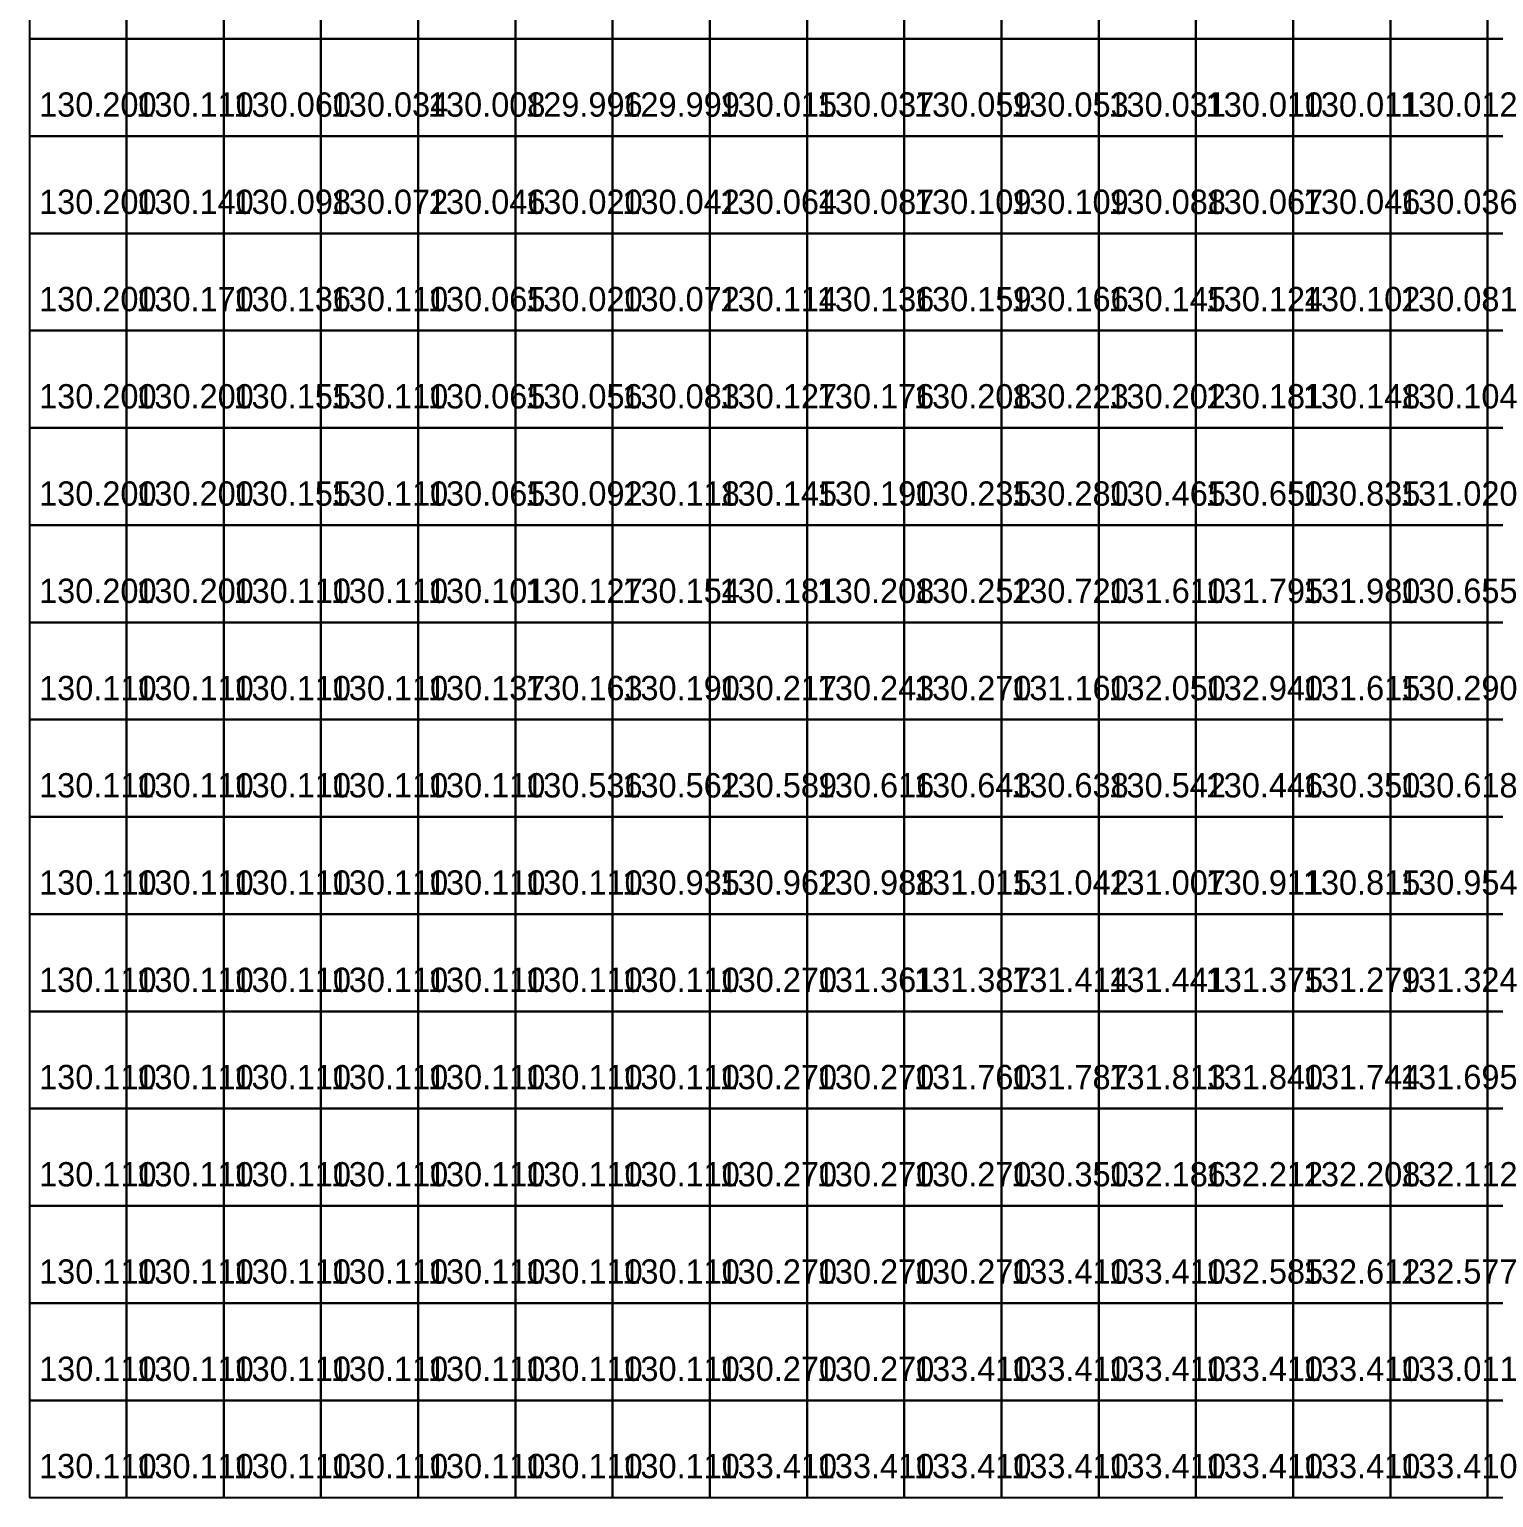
# Model space of a CAD drawing. Header units: metres. Extents: x 287857 to 287978, y 62957 to 63018.
# Drawn here: x 287856.92 to 287871.99, y 62956.83 to 62971.93 of the extents above; entities that cross this region are included whole.
import ezdxf

# ---------------------------------------------------------------- set-up
doc = ezdxf.new("R2010")
doc.units = ezdxf.units.M
for name, color, linetype, true_color in [('SURVEY-INTERP', 7, 'Continuous', 0x94a3b8), ('SURVEY-LEVEL-TXT', 7, 'Continuous', 0x4ade80), ('SURVEY-REAL', 7, 'Continuous', 0x4ade80)]:
    doc.layers.add(name, color=color, linetype=linetype, true_color=true_color)

msp = doc.modelspace()

# ---------------------------------------------------------------- linework, layer by layer
at = {"layer": 'SURVEY-INTERP'}
for points in [[(287856.925, 62971.831, 129.92), (287857.925, 62971.831, 129.92), (287857.925, 62972.831, 129.92), (287856.925, 62972.831, 129.92), (287856.925, 62971.831, 129.92)], [(287857.925, 62971.831, 130.08), (287858.925, 62971.831, 130.08), (287858.925, 62972.831, 130.08), (287857.925, 62972.831, 130.08), (287857.925, 62971.831, 130.08)], [(287858.925, 62971.831, 130.03), (287859.925, 62971.831, 130.03), (287859.925, 62972.831, 130.03), (287858.925, 62972.831, 130.03), (287858.925, 62971.831, 130.03)], [(287859.925, 62971.831, 129.996), (287860.925, 62971.831, 129.996), (287860.925, 62972.831, 129.996), (287859.925, 62972.831, 129.996), (287859.925, 62971.831, 129.996)], [(287860.925, 62971.831, 129.97), (287861.925, 62971.831, 129.97), (287861.925, 62972.831, 129.97), (287860.925, 62972.831, 129.97), (287860.925, 62971.831, 129.97)], [(287861.925, 62971.831, 129.973), (287862.925, 62971.831, 129.973), (287862.925, 62972.831, 129.973), (287861.925, 62972.831, 129.973), (287861.925, 62971.831, 129.973)], [(287862.925, 62971.831, 129.975), (287863.925, 62971.831, 129.975), (287863.925, 62972.831, 129.975), (287862.925, 62972.831, 129.975), (287862.925, 62971.831, 129.975)], [(287863.925, 62971.831, 129.978), (287864.925, 62971.831, 129.978), (287864.925, 62972.831, 129.978), (287863.925, 62972.831, 129.978), (287863.925, 62971.831, 129.978)], [(287864.925, 62971.831, 129.987), (287865.925, 62971.831, 129.987), (287865.925, 62972.831, 129.987), (287864.925, 62972.831, 129.987), (287864.925, 62971.831, 129.987)], [(287865.925, 62971.831, 130.01), (287866.925, 62971.831, 130.01), (287866.925, 62972.831, 130.01), (287865.925, 62972.831, 130.01), (287865.925, 62971.831, 130.01)], [(287866.925, 62971.831, 129.996), (287867.925, 62971.831, 129.996), (287867.925, 62972.831, 129.996), (287866.925, 62972.831, 129.996), (287866.925, 62971.831, 129.996)], [(287867.925, 62971.831, 129.986), (287868.925, 62971.831, 129.986), (287868.925, 62972.831, 129.986), (287867.925, 62972.831, 129.986), (287867.925, 62971.831, 129.986)], [(287868.925, 62971.831, 129.987), (287869.925, 62971.831, 129.987), (287869.925, 62972.831, 129.987), (287868.925, 62972.831, 129.987), (287868.925, 62971.831, 129.987)], [(287869.925, 62971.831, 129.988), (287870.925, 62971.831, 129.988), (287870.925, 62972.831, 129.988), (287869.925, 62972.831, 129.988), (287869.925, 62971.831, 129.988)], [(287870.925, 62971.831, 129.989), (287871.925, 62971.831, 129.989), (287871.925, 62972.831, 129.989), (287870.925, 62972.831, 129.989), (287870.925, 62971.831, 129.989)], [(287856.925, 62970.831, 130.2), (287857.925, 62970.831, 130.2), (287857.925, 62971.831, 130.2), (287856.925, 62971.831, 130.2), (287856.925, 62970.831, 130.2)], [(287857.925, 62970.831, 130.11), (287858.925, 62970.831, 130.11), (287858.925, 62971.831, 130.11), (287857.925, 62971.831, 130.11), (287857.925, 62970.831, 130.11)], [(287858.925, 62970.831, 130.06), (287859.925, 62970.831, 130.06), (287859.925, 62971.831, 130.06), (287858.925, 62971.831, 130.06), (287858.925, 62970.831, 130.06)], [(287859.925, 62970.831, 130.034), (287860.925, 62970.831, 130.034), (287860.925, 62971.831, 130.034), (287859.925, 62971.831, 130.034), (287859.925, 62970.831, 130.034)], [(287860.925, 62970.831, 130.008), (287861.925, 62970.831, 130.008), (287861.925, 62971.831, 130.008), (287860.925, 62971.831, 130.008), (287860.925, 62970.831, 130.008)], [(287861.925, 62970.831, 129.996), (287862.925, 62970.831, 129.996), (287862.925, 62971.831, 129.996), (287861.925, 62971.831, 129.996), (287861.925, 62970.831, 129.996)], [(287862.925, 62970.831, 129.999), (287863.925, 62970.831, 129.999), (287863.925, 62971.831, 129.999), (287862.925, 62971.831, 129.999), (287862.925, 62970.831, 129.999)], [(287863.925, 62970.831, 130.015), (287864.925, 62970.831, 130.015), (287864.925, 62971.831, 130.015), (287863.925, 62971.831, 130.015), (287863.925, 62970.831, 130.015)], [(287864.925, 62970.831, 130.037), (287865.925, 62970.831, 130.037), (287865.925, 62971.831, 130.037), (287864.925, 62971.831, 130.037), (287864.925, 62970.831, 130.037)], [(287865.925, 62970.831, 130.059), (287866.925, 62970.831, 130.059), (287866.925, 62971.831, 130.059), (287865.925, 62971.831, 130.059), (287865.925, 62970.831, 130.059)], [(287866.925, 62970.831, 130.053), (287867.925, 62970.831, 130.053), (287867.925, 62971.831, 130.053), (287866.925, 62971.831, 130.053), (287866.925, 62970.831, 130.053)], [(287867.925, 62970.831, 130.031), (287868.925, 62970.831, 130.031), (287868.925, 62971.831, 130.031), (287867.925, 62971.831, 130.031), (287867.925, 62970.831, 130.031)], [(287868.925, 62970.831, 130.01), (287869.925, 62970.831, 130.01), (287869.925, 62971.831, 130.01), (287868.925, 62971.831, 130.01), (287868.925, 62970.831, 130.01)], [(287869.925, 62970.831, 130.011), (287870.925, 62970.831, 130.011), (287870.925, 62971.831, 130.011), (287869.925, 62971.831, 130.011), (287869.925, 62970.831, 130.011)], [(287870.925, 62970.831, 130.012), (287871.925, 62970.831, 130.012), (287871.925, 62971.831, 130.012), (287870.925, 62971.831, 130.012), (287870.925, 62970.831, 130.012)], [(287871.925, 62970.831, 130.013), (287872.925, 62970.831, 130.013), (287872.925, 62971.831, 130.013), (287871.925, 62971.831, 130.013), (287871.925, 62970.831, 130.013)], [(287856.925, 62969.831, 130.2), (287857.925, 62969.831, 130.2), (287857.925, 62970.831, 130.2), (287856.925, 62970.831, 130.2), (287856.925, 62969.831, 130.2)], [(287857.925, 62969.831, 130.14), (287858.925, 62969.831, 130.14), (287858.925, 62970.831, 130.14), (287857.925, 62970.831, 130.14), (287857.925, 62969.831, 130.14)], [(287858.925, 62969.831, 130.098), (287859.925, 62969.831, 130.098), (287859.925, 62970.831, 130.098), (287858.925, 62970.831, 130.098), (287858.925, 62969.831, 130.098)], [(287859.925, 62969.831, 130.072), (287860.925, 62969.831, 130.072), (287860.925, 62970.831, 130.072), (287859.925, 62970.831, 130.072), (287859.925, 62969.831, 130.072)], [(287860.925, 62969.831, 130.046), (287861.925, 62969.831, 130.046), (287861.925, 62970.831, 130.046), (287860.925, 62970.831, 130.046), (287860.925, 62969.831, 130.046)], [(287862.925, 62969.831, 130.042), (287863.925, 62969.831, 130.042), (287863.925, 62970.831, 130.042), (287862.925, 62970.831, 130.042), (287862.925, 62969.831, 130.042)], [(287863.925, 62969.831, 130.064), (287864.925, 62969.831, 130.064), (287864.925, 62970.831, 130.064), (287863.925, 62970.831, 130.064), (287863.925, 62969.831, 130.064)], [(287864.925, 62969.831, 130.087), (287865.925, 62969.831, 130.087), (287865.925, 62970.831, 130.087), (287864.925, 62970.831, 130.087), (287864.925, 62969.831, 130.087)], [(287865.925, 62969.831, 130.109), (287866.925, 62969.831, 130.109), (287866.925, 62970.831, 130.109), (287865.925, 62970.831, 130.109), (287865.925, 62969.831, 130.109)], [(287866.925, 62969.831, 130.109), (287867.925, 62969.831, 130.109), (287867.925, 62970.831, 130.109), (287866.925, 62970.831, 130.109), (287866.925, 62969.831, 130.109)], [(287867.925, 62969.831, 130.088), (287868.925, 62969.831, 130.088), (287868.925, 62970.831, 130.088), (287867.925, 62970.831, 130.088), (287867.925, 62969.831, 130.088)], [(287868.925, 62969.831, 130.067), (287869.925, 62969.831, 130.067), (287869.925, 62970.831, 130.067), (287868.925, 62970.831, 130.067), (287868.925, 62969.831, 130.067)], [(287869.925, 62969.831, 130.046), (287870.925, 62969.831, 130.046), (287870.925, 62970.831, 130.046), (287869.925, 62970.831, 130.046), (287869.925, 62969.831, 130.046)], [(287870.925, 62969.831, 130.036), (287871.925, 62969.831, 130.036), (287871.925, 62970.831, 130.036), (287870.925, 62970.831, 130.036), (287870.925, 62969.831, 130.036)], [(287871.925, 62969.831, 130.037), (287872.925, 62969.831, 130.037), (287872.925, 62970.831, 130.037), (287871.925, 62970.831, 130.037), (287871.925, 62969.831, 130.037)], [(287856.925, 62968.831, 130.2), (287857.925, 62968.831, 130.2), (287857.925, 62969.831, 130.2), (287856.925, 62969.831, 130.2), (287856.925, 62968.831, 130.2)], [(287857.925, 62968.831, 130.17), (287858.925, 62968.831, 130.17), (287858.925, 62969.831, 130.17), (287857.925, 62969.831, 130.17), (287857.925, 62968.831, 130.17)], [(287858.925, 62968.831, 130.136), (287859.925, 62968.831, 130.136), (287859.925, 62969.831, 130.136), (287858.925, 62969.831, 130.136), (287858.925, 62968.831, 130.136)], [(287859.925, 62968.831, 130.11), (287860.925, 62968.831, 130.11), (287860.925, 62969.831, 130.11), (287859.925, 62969.831, 130.11), (287859.925, 62968.831, 130.11)], [(287860.925, 62968.831, 130.065), (287861.925, 62968.831, 130.065), (287861.925, 62969.831, 130.065), (287860.925, 62969.831, 130.065), (287860.925, 62968.831, 130.065)], [(287862.925, 62968.831, 130.072), (287863.925, 62968.831, 130.072), (287863.925, 62969.831, 130.072), (287862.925, 62969.831, 130.072), (287862.925, 62968.831, 130.072)], [(287863.925, 62968.831, 130.114), (287864.925, 62968.831, 130.114), (287864.925, 62969.831, 130.114), (287863.925, 62969.831, 130.114), (287863.925, 62968.831, 130.114)], [(287864.925, 62968.831, 130.136), (287865.925, 62968.831, 130.136), (287865.925, 62969.831, 130.136), (287864.925, 62969.831, 130.136), (287864.925, 62968.831, 130.136)], [(287865.925, 62968.831, 130.159), (287866.925, 62968.831, 130.159), (287866.925, 62969.831, 130.159), (287865.925, 62969.831, 130.159), (287865.925, 62968.831, 130.159)], [(287866.925, 62968.831, 130.166), (287867.925, 62968.831, 130.166), (287867.925, 62969.831, 130.166), (287866.925, 62969.831, 130.166), (287866.925, 62968.831, 130.166)], [(287867.925, 62968.831, 130.145), (287868.925, 62968.831, 130.145), (287868.925, 62969.831, 130.145), (287867.925, 62969.831, 130.145), (287867.925, 62968.831, 130.145)], [(287868.925, 62968.831, 130.124), (287869.925, 62968.831, 130.124), (287869.925, 62969.831, 130.124), (287868.925, 62969.831, 130.124), (287868.925, 62968.831, 130.124)], [(287869.925, 62968.831, 130.102), (287870.925, 62968.831, 130.102), (287870.925, 62969.831, 130.102), (287869.925, 62969.831, 130.102), (287869.925, 62968.831, 130.102)], [(287870.925, 62968.831, 130.081), (287871.925, 62968.831, 130.081), (287871.925, 62969.831, 130.081), (287870.925, 62969.831, 130.081), (287870.925, 62968.831, 130.081)], [(287856.925, 62967.831, 130.2), (287857.925, 62967.831, 130.2), (287857.925, 62968.831, 130.2), (287856.925, 62968.831, 130.2), (287856.925, 62967.831, 130.2)], [(287858.925, 62967.831, 130.155), (287859.925, 62967.831, 130.155), (287859.925, 62968.831, 130.155), (287858.925, 62968.831, 130.155), (287858.925, 62967.831, 130.155)], [(287859.925, 62967.831, 130.11), (287860.925, 62967.831, 130.11), (287860.925, 62968.831, 130.11), (287859.925, 62968.831, 130.11), (287859.925, 62967.831, 130.11)], [(287860.925, 62967.831, 130.065), (287861.925, 62967.831, 130.065), (287861.925, 62968.831, 130.065), (287860.925, 62968.831, 130.065), (287860.925, 62967.831, 130.065)], [(287861.925, 62967.831, 130.056), (287862.925, 62967.831, 130.056), (287862.925, 62968.831, 130.056), (287861.925, 62968.831, 130.056), (287861.925, 62967.831, 130.056)], [(287862.925, 62967.831, 130.083), (287863.925, 62967.831, 130.083), (287863.925, 62968.831, 130.083), (287862.925, 62968.831, 130.083), (287862.925, 62967.831, 130.083)], [(287863.925, 62967.831, 130.127), (287864.925, 62967.831, 130.127), (287864.925, 62968.831, 130.127), (287863.925, 62968.831, 130.127), (287863.925, 62967.831, 130.127)], [(287864.925, 62967.831, 130.176), (287865.925, 62967.831, 130.176), (287865.925, 62968.831, 130.176), (287864.925, 62968.831, 130.176), (287864.925, 62967.831, 130.176)], [(287865.925, 62967.831, 130.208), (287866.925, 62967.831, 130.208), (287866.925, 62968.831, 130.208), (287865.925, 62968.831, 130.208), (287865.925, 62967.831, 130.208)], [(287866.925, 62967.831, 130.223), (287867.925, 62967.831, 130.223), (287867.925, 62968.831, 130.223), (287866.925, 62968.831, 130.223), (287866.925, 62967.831, 130.223)], [(287867.925, 62967.831, 130.202), (287868.925, 62967.831, 130.202), (287868.925, 62968.831, 130.202), (287867.925, 62968.831, 130.202), (287867.925, 62967.831, 130.202)], [(287868.925, 62967.831, 130.181), (287869.925, 62967.831, 130.181), (287869.925, 62968.831, 130.181), (287868.925, 62968.831, 130.181), (287868.925, 62967.831, 130.181)], [(287869.925, 62967.831, 130.148), (287870.925, 62967.831, 130.148), (287870.925, 62968.831, 130.148), (287869.925, 62968.831, 130.148), (287869.925, 62967.831, 130.148)], [(287870.925, 62967.831, 130.104), (287871.925, 62967.831, 130.104), (287871.925, 62968.831, 130.104), (287870.925, 62968.831, 130.104), (287870.925, 62967.831, 130.104)], [(287856.925, 62966.831, 130.2), (287857.925, 62966.831, 130.2), (287857.925, 62967.831, 130.2), (287856.925, 62967.831, 130.2), (287856.925, 62966.831, 130.2)], [(287857.925, 62966.831, 130.2), (287858.925, 62966.831, 130.2), (287858.925, 62967.831, 130.2), (287857.925, 62967.831, 130.2), (287857.925, 62966.831, 130.2)], [(287858.925, 62966.831, 130.155), (287859.925, 62966.831, 130.155), (287859.925, 62967.831, 130.155), (287858.925, 62967.831, 130.155), (287858.925, 62966.831, 130.155)], [(287859.925, 62966.831, 130.11), (287860.925, 62966.831, 130.11), (287860.925, 62967.831, 130.11), (287859.925, 62967.831, 130.11), (287859.925, 62966.831, 130.11)], [(287860.925, 62966.831, 130.065), (287861.925, 62966.831, 130.065), (287861.925, 62967.831, 130.065), (287860.925, 62967.831, 130.065), (287860.925, 62966.831, 130.065)], [(287861.925, 62966.831, 130.092), (287862.925, 62966.831, 130.092), (287862.925, 62967.831, 130.092), (287861.925, 62967.831, 130.092), (287861.925, 62966.831, 130.092)], [(287862.925, 62966.831, 130.118), (287863.925, 62966.831, 130.118), (287863.925, 62967.831, 130.118), (287862.925, 62967.831, 130.118), (287862.925, 62966.831, 130.118)], [(287863.925, 62966.831, 130.145), (287864.925, 62966.831, 130.145), (287864.925, 62967.831, 130.145), (287863.925, 62967.831, 130.145), (287863.925, 62966.831, 130.145)], [(287864.925, 62966.831, 130.19), (287865.925, 62966.831, 130.19), (287865.925, 62967.831, 130.19), (287864.925, 62967.831, 130.19), (287864.925, 62966.831, 130.19)], [(287865.925, 62966.831, 130.235), (287866.925, 62966.831, 130.235), (287866.925, 62967.831, 130.235), (287865.925, 62967.831, 130.235), (287865.925, 62966.831, 130.235)], [(287867.925, 62966.831, 130.465), (287868.925, 62966.831, 130.465), (287868.925, 62967.831, 130.465), (287867.925, 62967.831, 130.465), (287867.925, 62966.831, 130.465)], [(287868.925, 62966.831, 130.65), (287869.925, 62966.831, 130.65), (287869.925, 62967.831, 130.65), (287868.925, 62967.831, 130.65), (287868.925, 62966.831, 130.65)], [(287869.925, 62966.831, 130.835), (287870.925, 62966.831, 130.835), (287870.925, 62967.831, 130.835), (287869.925, 62967.831, 130.835), (287869.925, 62966.831, 130.835)], [(287870.925, 62966.831, 131.02), (287871.925, 62966.831, 131.02), (287871.925, 62967.831, 131.02), (287870.925, 62967.831, 131.02), (287870.925, 62966.831, 131.02)], [(287871.925, 62966.831, 130.131), (287872.925, 62966.831, 130.131), (287872.925, 62967.831, 130.131), (287871.925, 62967.831, 130.131), (287871.925, 62966.831, 130.131)], [(287856.925, 62965.831, 130.2), (287857.925, 62965.831, 130.2), (287857.925, 62966.831, 130.2), (287856.925, 62966.831, 130.2), (287856.925, 62965.831, 130.2)], [(287857.925, 62965.831, 130.2), (287858.925, 62965.831, 130.2), (287858.925, 62966.831, 130.2), (287857.925, 62966.831, 130.2), (287857.925, 62965.831, 130.2)], [(287858.925, 62965.831, 130.11), (287859.925, 62965.831, 130.11), (287859.925, 62966.831, 130.11), (287858.925, 62966.831, 130.11), (287858.925, 62965.831, 130.11)], [(287859.925, 62965.831, 130.11), (287860.925, 62965.831, 130.11), (287860.925, 62966.831, 130.11), (287859.925, 62966.831, 130.11), (287859.925, 62965.831, 130.11)], [(287860.925, 62965.831, 130.101), (287861.925, 62965.831, 130.101), (287861.925, 62966.831, 130.101), (287860.925, 62966.831, 130.101), (287860.925, 62965.831, 130.101)], [(287861.925, 62965.831, 130.127), (287862.925, 62965.831, 130.127), (287862.925, 62966.831, 130.127), (287861.925, 62966.831, 130.127), (287861.925, 62965.831, 130.127)], [(287862.925, 62965.831, 130.154), (287863.925, 62965.831, 130.154), (287863.925, 62966.831, 130.154), (287862.925, 62966.831, 130.154), (287862.925, 62965.831, 130.154)], [(287863.925, 62965.831, 130.181), (287864.925, 62965.831, 130.181), (287864.925, 62966.831, 130.181), (287863.925, 62966.831, 130.181), (287863.925, 62965.831, 130.181)], [(287864.925, 62965.831, 130.208), (287865.925, 62965.831, 130.208), (287865.925, 62966.831, 130.208), (287864.925, 62966.831, 130.208), (287864.925, 62965.831, 130.208)], [(287865.925, 62965.831, 130.252), (287866.925, 62965.831, 130.252), (287866.925, 62966.831, 130.252), (287865.925, 62966.831, 130.252), (287865.925, 62965.831, 130.252)], [(287866.925, 62965.831, 130.72), (287867.925, 62965.831, 130.72), (287867.925, 62966.831, 130.72), (287866.925, 62966.831, 130.72), (287866.925, 62965.831, 130.72)], [(287867.925, 62965.831, 131.61), (287868.925, 62965.831, 131.61), (287868.925, 62966.831, 131.61), (287867.925, 62966.831, 131.61), (287867.925, 62965.831, 131.61)], [(287868.925, 62965.831, 131.795), (287869.925, 62965.831, 131.795), (287869.925, 62966.831, 131.795), (287868.925, 62966.831, 131.795), (287868.925, 62965.831, 131.795)], [(287869.925, 62965.831, 131.98), (287870.925, 62965.831, 131.98), (287870.925, 62966.831, 131.98), (287869.925, 62966.831, 131.98), (287869.925, 62965.831, 131.98)], [(287870.925, 62965.831, 130.655), (287871.925, 62965.831, 130.655), (287871.925, 62966.831, 130.655), (287870.925, 62966.831, 130.655), (287870.925, 62965.831, 130.655)], [(287871.925, 62965.831, 130.202), (287872.925, 62965.831, 130.202), (287872.925, 62966.831, 130.202), (287871.925, 62966.831, 130.202), (287871.925, 62965.831, 130.202)], [(287856.925, 62964.831, 130.11), (287857.925, 62964.831, 130.11), (287857.925, 62965.831, 130.11), (287856.925, 62965.831, 130.11), (287856.925, 62964.831, 130.11)], [(287857.925, 62964.831, 130.11), (287858.925, 62964.831, 130.11), (287858.925, 62965.831, 130.11), (287857.925, 62965.831, 130.11), (287857.925, 62964.831, 130.11)], [(287858.925, 62964.831, 130.11), (287859.925, 62964.831, 130.11), (287859.925, 62965.831, 130.11), (287858.925, 62965.831, 130.11), (287858.925, 62964.831, 130.11)], [(287860.925, 62964.831, 130.137), (287861.925, 62964.831, 130.137), (287861.925, 62965.831, 130.137), (287860.925, 62965.831, 130.137), (287860.925, 62964.831, 130.137)], [(287861.925, 62964.831, 130.163), (287862.925, 62964.831, 130.163), (287862.925, 62965.831, 130.163), (287861.925, 62965.831, 130.163), (287861.925, 62964.831, 130.163)], [(287862.925, 62964.831, 130.19), (287863.925, 62964.831, 130.19), (287863.925, 62965.831, 130.19), (287862.925, 62965.831, 130.19), (287862.925, 62964.831, 130.19)], [(287863.925, 62964.831, 130.217), (287864.925, 62964.831, 130.217), (287864.925, 62965.831, 130.217), (287863.925, 62965.831, 130.217), (287863.925, 62964.831, 130.217)], [(287864.925, 62964.831, 130.243), (287865.925, 62964.831, 130.243), (287865.925, 62965.831, 130.243), (287864.925, 62965.831, 130.243), (287864.925, 62964.831, 130.243)], [(287866.925, 62964.831, 131.16), (287867.925, 62964.831, 131.16), (287867.925, 62965.831, 131.16), (287866.925, 62965.831, 131.16), (287866.925, 62964.831, 131.16)], [(287867.925, 62964.831, 132.05), (287868.925, 62964.831, 132.05), (287868.925, 62965.831, 132.05), (287867.925, 62965.831, 132.05), (287867.925, 62964.831, 132.05)], [(287869.925, 62964.831, 131.615), (287870.925, 62964.831, 131.615), (287870.925, 62965.831, 131.615), (287869.925, 62965.831, 131.615), (287869.925, 62964.831, 131.615)], [(287871.925, 62964.831, 130.273), (287872.925, 62964.831, 130.273), (287872.925, 62965.831, 130.273), (287871.925, 62965.831, 130.273), (287871.925, 62964.831, 130.273)], [(287856.925, 62963.831, 130.11), (287857.925, 62963.831, 130.11), (287857.925, 62964.831, 130.11), (287856.925, 62964.831, 130.11), (287856.925, 62963.831, 130.11)], [(287857.925, 62963.831, 130.11), (287858.925, 62963.831, 130.11), (287858.925, 62964.831, 130.11), (287857.925, 62964.831, 130.11), (287857.925, 62963.831, 130.11)], [(287858.925, 62963.831, 130.11), (287859.925, 62963.831, 130.11), (287859.925, 62964.831, 130.11), (287858.925, 62964.831, 130.11), (287858.925, 62963.831, 130.11)], [(287859.925, 62963.831, 130.11), (287860.925, 62963.831, 130.11), (287860.925, 62964.831, 130.11), (287859.925, 62964.831, 130.11), (287859.925, 62963.831, 130.11)], [(287860.925, 62963.831, 130.11), (287861.925, 62963.831, 130.11), (287861.925, 62964.831, 130.11), (287860.925, 62964.831, 130.11), (287860.925, 62963.831, 130.11)], [(287861.925, 62963.831, 130.536), (287862.925, 62963.831, 130.536), (287862.925, 62964.831, 130.536), (287861.925, 62964.831, 130.536), (287861.925, 62963.831, 130.536)], [(287862.925, 62963.831, 130.562), (287863.925, 62963.831, 130.562), (287863.925, 62964.831, 130.562), (287862.925, 62964.831, 130.562), (287862.925, 62963.831, 130.562)], [(287863.925, 62963.831, 130.589), (287864.925, 62963.831, 130.589), (287864.925, 62964.831, 130.589), (287863.925, 62964.831, 130.589), (287863.925, 62963.831, 130.589)], [(287864.925, 62963.831, 130.616), (287865.925, 62963.831, 130.616), (287865.925, 62964.831, 130.616), (287864.925, 62964.831, 130.616), (287864.925, 62963.831, 130.616)], [(287865.925, 62963.831, 130.643), (287866.925, 62963.831, 130.643), (287866.925, 62964.831, 130.643), (287865.925, 62964.831, 130.643), (287865.925, 62963.831, 130.643)], [(287866.925, 62963.831, 130.638), (287867.925, 62963.831, 130.638), (287867.925, 62964.831, 130.638), (287866.925, 62964.831, 130.638), (287866.925, 62963.831, 130.638)], [(287867.925, 62963.831, 130.542), (287868.925, 62963.831, 130.542), (287868.925, 62964.831, 130.542), (287867.925, 62964.831, 130.542), (287867.925, 62963.831, 130.542)], [(287868.925, 62963.831, 130.446), (287869.925, 62963.831, 130.446), (287869.925, 62964.831, 130.446), (287868.925, 62964.831, 130.446), (287868.925, 62963.831, 130.446)], [(287870.925, 62963.831, 130.618), (287871.925, 62963.831, 130.618), (287871.925, 62964.831, 130.618), (287870.925, 62964.831, 130.618), (287870.925, 62963.831, 130.618)], [(287871.925, 62963.831, 130.829), (287872.925, 62963.831, 130.829), (287872.925, 62964.831, 130.829), (287871.925, 62964.831, 130.829), (287871.925, 62963.831, 130.829)], [(287856.925, 62962.831, 130.11), (287857.925, 62962.831, 130.11), (287857.925, 62963.831, 130.11), (287856.925, 62963.831, 130.11), (287856.925, 62962.831, 130.11)], [(287857.925, 62962.831, 130.11), (287858.925, 62962.831, 130.11), (287858.925, 62963.831, 130.11), (287857.925, 62963.831, 130.11), (287857.925, 62962.831, 130.11)], [(287858.925, 62962.831, 130.11), (287859.925, 62962.831, 130.11), (287859.925, 62963.831, 130.11), (287858.925, 62963.831, 130.11), (287858.925, 62962.831, 130.11)], [(287859.925, 62962.831, 130.11), (287860.925, 62962.831, 130.11), (287860.925, 62963.831, 130.11), (287859.925, 62963.831, 130.11), (287859.925, 62962.831, 130.11)], [(287860.925, 62962.831, 130.11), (287861.925, 62962.831, 130.11), (287861.925, 62963.831, 130.11), (287860.925, 62963.831, 130.11), (287860.925, 62962.831, 130.11)], [(287861.925, 62962.831, 130.11), (287862.925, 62962.831, 130.11), (287862.925, 62963.831, 130.11), (287861.925, 62963.831, 130.11), (287861.925, 62962.831, 130.11)], [(287862.925, 62962.831, 130.935), (287863.925, 62962.831, 130.935), (287863.925, 62963.831, 130.935), (287862.925, 62963.831, 130.935), (287862.925, 62962.831, 130.935)], [(287863.925, 62962.831, 130.962), (287864.925, 62962.831, 130.962), (287864.925, 62963.831, 130.962), (287863.925, 62963.831, 130.962), (287863.925, 62962.831, 130.962)], [(287864.925, 62962.831, 130.988), (287865.925, 62962.831, 130.988), (287865.925, 62963.831, 130.988), (287864.925, 62963.831, 130.988), (287864.925, 62962.831, 130.988)], [(287865.925, 62962.831, 131.015), (287866.925, 62962.831, 131.015), (287866.925, 62963.831, 131.015), (287865.925, 62963.831, 131.015), (287865.925, 62962.831, 131.015)], [(287866.925, 62962.831, 131.042), (287867.925, 62962.831, 131.042), (287867.925, 62963.831, 131.042), (287866.925, 62963.831, 131.042), (287866.925, 62962.831, 131.042)], [(287867.925, 62962.831, 131.007), (287868.925, 62962.831, 131.007), (287868.925, 62963.831, 131.007), (287867.925, 62963.831, 131.007), (287867.925, 62962.831, 131.007)], [(287868.925, 62962.831, 130.911), (287869.925, 62962.831, 130.911), (287869.925, 62963.831, 130.911), (287868.925, 62963.831, 130.911), (287868.925, 62962.831, 130.911)], [(287869.925, 62962.831, 130.815), (287870.925, 62962.831, 130.815), (287870.925, 62963.831, 130.815), (287869.925, 62963.831, 130.815), (287869.925, 62962.831, 130.815)], [(287870.925, 62962.831, 130.954), (287871.925, 62962.831, 130.954), (287871.925, 62963.831, 130.954), (287870.925, 62963.831, 130.954), (287870.925, 62962.831, 130.954)], [(287871.925, 62962.831, 131.213), (287872.925, 62962.831, 131.213), (287872.925, 62963.831, 131.213), (287871.925, 62963.831, 131.213), (287871.925, 62962.831, 131.213)], [(287856.925, 62961.831, 130.11), (287857.925, 62961.831, 130.11), (287857.925, 62962.831, 130.11), (287856.925, 62962.831, 130.11), (287856.925, 62961.831, 130.11)], [(287857.925, 62961.831, 130.11), (287858.925, 62961.831, 130.11), (287858.925, 62962.831, 130.11), (287857.925, 62962.831, 130.11), (287857.925, 62961.831, 130.11)], [(287858.925, 62961.831, 130.11), (287859.925, 62961.831, 130.11), (287859.925, 62962.831, 130.11), (287858.925, 62962.831, 130.11), (287858.925, 62961.831, 130.11)], [(287859.925, 62961.831, 130.11), (287860.925, 62961.831, 130.11), (287860.925, 62962.831, 130.11), (287859.925, 62962.831, 130.11), (287859.925, 62961.831, 130.11)], [(287860.925, 62961.831, 130.11), (287861.925, 62961.831, 130.11), (287861.925, 62962.831, 130.11), (287860.925, 62962.831, 130.11), (287860.925, 62961.831, 130.11)], [(287861.925, 62961.831, 130.11), (287862.925, 62961.831, 130.11), (287862.925, 62962.831, 130.11), (287861.925, 62962.831, 130.11), (287861.925, 62961.831, 130.11)], [(287862.925, 62961.831, 130.11), (287863.925, 62961.831, 130.11), (287863.925, 62962.831, 130.11), (287862.925, 62962.831, 130.11), (287862.925, 62961.831, 130.11)], [(287863.925, 62961.831, 130.27), (287864.925, 62961.831, 130.27), (287864.925, 62962.831, 130.27), (287863.925, 62962.831, 130.27), (287863.925, 62961.831, 130.27)], [(287864.925, 62961.831, 131.361), (287865.925, 62961.831, 131.361), (287865.925, 62962.831, 131.361), (287864.925, 62962.831, 131.361), (287864.925, 62961.831, 131.361)], [(287865.925, 62961.831, 131.387), (287866.925, 62961.831, 131.387), (287866.925, 62962.831, 131.387), (287865.925, 62962.831, 131.387), (287865.925, 62961.831, 131.387)], [(287866.925, 62961.831, 131.414), (287867.925, 62961.831, 131.414), (287867.925, 62962.831, 131.414), (287866.925, 62962.831, 131.414), (287866.925, 62961.831, 131.414)], [(287867.925, 62961.831, 131.441), (287868.925, 62961.831, 131.441), (287868.925, 62962.831, 131.441), (287867.925, 62962.831, 131.441), (287867.925, 62961.831, 131.441)], [(287868.925, 62961.831, 131.375), (287869.925, 62961.831, 131.375), (287869.925, 62962.831, 131.375), (287868.925, 62962.831, 131.375), (287868.925, 62961.831, 131.375)], [(287869.925, 62961.831, 131.279), (287870.925, 62961.831, 131.279), (287870.925, 62962.831, 131.279), (287869.925, 62962.831, 131.279), (287869.925, 62961.831, 131.279)], [(287870.925, 62961.831, 131.324), (287871.925, 62961.831, 131.324), (287871.925, 62962.831, 131.324), (287870.925, 62962.831, 131.324), (287870.925, 62961.831, 131.324)], [(287871.925, 62961.831, 131.558), (287872.925, 62961.831, 131.558), (287872.925, 62962.831, 131.558), (287871.925, 62962.831, 131.558), (287871.925, 62961.831, 131.558)], [(287856.925, 62960.831, 130.11), (287857.925, 62960.831, 130.11), (287857.925, 62961.831, 130.11), (287856.925, 62961.831, 130.11), (287856.925, 62960.831, 130.11)], [(287857.925, 62960.831, 130.11), (287858.925, 62960.831, 130.11), (287858.925, 62961.831, 130.11), (287857.925, 62961.831, 130.11), (287857.925, 62960.831, 130.11)], [(287858.925, 62960.831, 130.11), (287859.925, 62960.831, 130.11), (287859.925, 62961.831, 130.11), (287858.925, 62961.831, 130.11), (287858.925, 62960.831, 130.11)], [(287859.925, 62960.831, 130.11), (287860.925, 62960.831, 130.11), (287860.925, 62961.831, 130.11), (287859.925, 62961.831, 130.11), (287859.925, 62960.831, 130.11)], [(287860.925, 62960.831, 130.11), (287861.925, 62960.831, 130.11), (287861.925, 62961.831, 130.11), (287860.925, 62961.831, 130.11), (287860.925, 62960.831, 130.11)], [(287861.925, 62960.831, 130.11), (287862.925, 62960.831, 130.11), (287862.925, 62961.831, 130.11), (287861.925, 62961.831, 130.11), (287861.925, 62960.831, 130.11)], [(287862.925, 62960.831, 130.11), (287863.925, 62960.831, 130.11), (287863.925, 62961.831, 130.11), (287862.925, 62961.831, 130.11), (287862.925, 62960.831, 130.11)], [(287863.925, 62960.831, 130.27), (287864.925, 62960.831, 130.27), (287864.925, 62961.831, 130.27), (287863.925, 62961.831, 130.27), (287863.925, 62960.831, 130.27)], [(287864.925, 62960.831, 130.27), (287865.925, 62960.831, 130.27), (287865.925, 62961.831, 130.27), (287864.925, 62961.831, 130.27), (287864.925, 62960.831, 130.27)], [(287865.925, 62960.831, 131.76), (287866.925, 62960.831, 131.76), (287866.925, 62961.831, 131.76), (287865.925, 62961.831, 131.76), (287865.925, 62960.831, 131.76)], [(287866.925, 62960.831, 131.787), (287867.925, 62960.831, 131.787), (287867.925, 62961.831, 131.787), (287866.925, 62961.831, 131.787), (287866.925, 62960.831, 131.787)], [(287867.925, 62960.831, 131.813), (287868.925, 62960.831, 131.813), (287868.925, 62961.831, 131.813), (287867.925, 62961.831, 131.813), (287867.925, 62960.831, 131.813)], [(287868.925, 62960.831, 131.84), (287869.925, 62960.831, 131.84), (287869.925, 62961.831, 131.84), (287868.925, 62961.831, 131.84), (287868.925, 62960.831, 131.84)], [(287869.925, 62960.831, 131.744), (287870.925, 62960.831, 131.744), (287870.925, 62961.831, 131.744), (287869.925, 62961.831, 131.744), (287869.925, 62960.831, 131.744)], [(287870.925, 62960.831, 131.695), (287871.925, 62960.831, 131.695), (287871.925, 62961.831, 131.695), (287870.925, 62961.831, 131.695), (287870.925, 62960.831, 131.695)], [(287871.925, 62960.831, 131.929), (287872.925, 62960.831, 131.929), (287872.925, 62961.831, 131.929), (287871.925, 62961.831, 131.929), (287871.925, 62960.831, 131.929)], [(287856.925, 62959.831, 130.11), (287857.925, 62959.831, 130.11), (287857.925, 62960.831, 130.11), (287856.925, 62960.831, 130.11), (287856.925, 62959.831, 130.11)], [(287857.925, 62959.831, 130.11), (287858.925, 62959.831, 130.11), (287858.925, 62960.831, 130.11), (287857.925, 62960.831, 130.11), (287857.925, 62959.831, 130.11)], [(287858.925, 62959.831, 130.11), (287859.925, 62959.831, 130.11), (287859.925, 62960.831, 130.11), (287858.925, 62960.831, 130.11), (287858.925, 62959.831, 130.11)], [(287859.925, 62959.831, 130.11), (287860.925, 62959.831, 130.11), (287860.925, 62960.831, 130.11), (287859.925, 62960.831, 130.11), (287859.925, 62959.831, 130.11)], [(287860.925, 62959.831, 130.11), (287861.925, 62959.831, 130.11), (287861.925, 62960.831, 130.11), (287860.925, 62960.831, 130.11), (287860.925, 62959.831, 130.11)], [(287861.925, 62959.831, 130.11), (287862.925, 62959.831, 130.11), (287862.925, 62960.831, 130.11), (287861.925, 62960.831, 130.11), (287861.925, 62959.831, 130.11)], [(287862.925, 62959.831, 130.11), (287863.925, 62959.831, 130.11), (287863.925, 62960.831, 130.11), (287862.925, 62960.831, 130.11), (287862.925, 62959.831, 130.11)], [(287863.925, 62959.831, 130.27), (287864.925, 62959.831, 130.27), (287864.925, 62960.831, 130.27), (287863.925, 62960.831, 130.27), (287863.925, 62959.831, 130.27)], [(287864.925, 62959.831, 130.27), (287865.925, 62959.831, 130.27), (287865.925, 62960.831, 130.27), (287864.925, 62960.831, 130.27), (287864.925, 62959.831, 130.27)], [(287865.925, 62959.831, 130.27), (287866.925, 62959.831, 130.27), (287866.925, 62960.831, 130.27), (287865.925, 62960.831, 130.27), (287865.925, 62959.831, 130.27)], [(287866.925, 62959.831, 130.35), (287867.925, 62959.831, 130.35), (287867.925, 62960.831, 130.35), (287866.925, 62960.831, 130.35), (287866.925, 62959.831, 130.35)], [(287867.925, 62959.831, 132.186), (287868.925, 62959.831, 132.186), (287868.925, 62960.831, 132.186), (287867.925, 62960.831, 132.186), (287867.925, 62959.831, 132.186)], [(287868.925, 62959.831, 132.212), (287869.925, 62959.831, 132.212), (287869.925, 62960.831, 132.212), (287868.925, 62960.831, 132.212), (287868.925, 62959.831, 132.212)], [(287869.925, 62959.831, 132.208), (287870.925, 62959.831, 132.208), (287870.925, 62960.831, 132.208), (287869.925, 62960.831, 132.208), (287869.925, 62959.831, 132.208)], [(287870.925, 62959.831, 132.112), (287871.925, 62959.831, 132.112), (287871.925, 62960.831, 132.112), (287870.925, 62960.831, 132.112), (287870.925, 62959.831, 132.112)], [(287871.925, 62959.831, 132.299), (287872.925, 62959.831, 132.299), (287872.925, 62960.831, 132.299), (287871.925, 62960.831, 132.299), (287871.925, 62959.831, 132.299)], [(287856.925, 62958.831, 130.11), (287857.925, 62958.831, 130.11), (287857.925, 62959.831, 130.11), (287856.925, 62959.831, 130.11), (287856.925, 62958.831, 130.11)], [(287857.925, 62958.831, 130.11), (287858.925, 62958.831, 130.11), (287858.925, 62959.831, 130.11), (287857.925, 62959.831, 130.11), (287857.925, 62958.831, 130.11)], [(287858.925, 62958.831, 130.11), (287859.925, 62958.831, 130.11), (287859.925, 62959.831, 130.11), (287858.925, 62959.831, 130.11), (287858.925, 62958.831, 130.11)], [(287859.925, 62958.831, 130.11), (287860.925, 62958.831, 130.11), (287860.925, 62959.831, 130.11), (287859.925, 62959.831, 130.11), (287859.925, 62958.831, 130.11)], [(287860.925, 62958.831, 130.11), (287861.925, 62958.831, 130.11), (287861.925, 62959.831, 130.11), (287860.925, 62959.831, 130.11), (287860.925, 62958.831, 130.11)], [(287861.925, 62958.831, 130.11), (287862.925, 62958.831, 130.11), (287862.925, 62959.831, 130.11), (287861.925, 62959.831, 130.11), (287861.925, 62958.831, 130.11)], [(287862.925, 62958.831, 130.11), (287863.925, 62958.831, 130.11), (287863.925, 62959.831, 130.11), (287862.925, 62959.831, 130.11), (287862.925, 62958.831, 130.11)], [(287863.925, 62958.831, 130.27), (287864.925, 62958.831, 130.27), (287864.925, 62959.831, 130.27), (287863.925, 62959.831, 130.27), (287863.925, 62958.831, 130.27)], [(287864.925, 62958.831, 130.27), (287865.925, 62958.831, 130.27), (287865.925, 62959.831, 130.27), (287864.925, 62959.831, 130.27), (287864.925, 62958.831, 130.27)], [(287865.925, 62958.831, 130.27), (287866.925, 62958.831, 130.27), (287866.925, 62959.831, 130.27), (287865.925, 62959.831, 130.27), (287865.925, 62958.831, 130.27)], [(287866.925, 62958.831, 133.41), (287867.925, 62958.831, 133.41), (287867.925, 62959.831, 133.41), (287866.925, 62959.831, 133.41), (287866.925, 62958.831, 133.41)], [(287867.925, 62958.831, 133.41), (287868.925, 62958.831, 133.41), (287868.925, 62959.831, 133.41), (287867.925, 62959.831, 133.41), (287867.925, 62958.831, 133.41)], [(287868.925, 62958.831, 132.585), (287869.925, 62958.831, 132.585), (287869.925, 62959.831, 132.585), (287868.925, 62959.831, 132.585), (287868.925, 62958.831, 132.585)], [(287869.925, 62958.831, 132.612), (287870.925, 62958.831, 132.612), (287870.925, 62959.831, 132.612), (287869.925, 62959.831, 132.612), (287869.925, 62958.831, 132.612)], [(287870.925, 62958.831, 132.577), (287871.925, 62958.831, 132.577), (287871.925, 62959.831, 132.577), (287870.925, 62959.831, 132.577), (287870.925, 62958.831, 132.577)], [(287871.925, 62958.831, 132.669), (287872.925, 62958.831, 132.669), (287872.925, 62959.831, 132.669), (287871.925, 62959.831, 132.669), (287871.925, 62958.831, 132.669)], [(287856.925, 62957.831, 130.11), (287857.925, 62957.831, 130.11), (287857.925, 62958.831, 130.11), (287856.925, 62958.831, 130.11), (287856.925, 62957.831, 130.11)], [(287857.925, 62957.831, 130.11), (287858.925, 62957.831, 130.11), (287858.925, 62958.831, 130.11), (287857.925, 62958.831, 130.11), (287857.925, 62957.831, 130.11)], [(287858.925, 62957.831, 130.11), (287859.925, 62957.831, 130.11), (287859.925, 62958.831, 130.11), (287858.925, 62958.831, 130.11), (287858.925, 62957.831, 130.11)], [(287859.925, 62957.831, 130.11), (287860.925, 62957.831, 130.11), (287860.925, 62958.831, 130.11), (287859.925, 62958.831, 130.11), (287859.925, 62957.831, 130.11)], [(287860.925, 62957.831, 130.11), (287861.925, 62957.831, 130.11), (287861.925, 62958.831, 130.11), (287860.925, 62958.831, 130.11), (287860.925, 62957.831, 130.11)], [(287861.925, 62957.831, 130.11), (287862.925, 62957.831, 130.11), (287862.925, 62958.831, 130.11), (287861.925, 62958.831, 130.11), (287861.925, 62957.831, 130.11)], [(287862.925, 62957.831, 130.11), (287863.925, 62957.831, 130.11), (287863.925, 62958.831, 130.11), (287862.925, 62958.831, 130.11), (287862.925, 62957.831, 130.11)], [(287863.925, 62957.831, 130.27), (287864.925, 62957.831, 130.27), (287864.925, 62958.831, 130.27), (287863.925, 62958.831, 130.27), (287863.925, 62957.831, 130.27)], [(287864.925, 62957.831, 130.27), (287865.925, 62957.831, 130.27), (287865.925, 62958.831, 130.27), (287864.925, 62958.831, 130.27), (287864.925, 62957.831, 130.27)], [(287865.925, 62957.831, 133.41), (287866.925, 62957.831, 133.41), (287866.925, 62958.831, 133.41), (287865.925, 62958.831, 133.41), (287865.925, 62957.831, 133.41)], [(287866.925, 62957.831, 133.41), (287867.925, 62957.831, 133.41), (287867.925, 62958.831, 133.41), (287866.925, 62958.831, 133.41), (287866.925, 62957.831, 133.41)], [(287867.925, 62957.831, 133.41), (287868.925, 62957.831, 133.41), (287868.925, 62958.831, 133.41), (287867.925, 62958.831, 133.41), (287867.925, 62957.831, 133.41)], [(287868.925, 62957.831, 133.41), (287869.925, 62957.831, 133.41), (287869.925, 62958.831, 133.41), (287868.925, 62958.831, 133.41), (287868.925, 62957.831, 133.41)], [(287869.925, 62957.831, 133.41), (287870.925, 62957.831, 133.41), (287870.925, 62958.831, 133.41), (287869.925, 62958.831, 133.41), (287869.925, 62957.831, 133.41)], [(287870.925, 62957.831, 133.011), (287871.925, 62957.831, 133.011), (287871.925, 62958.831, 133.011), (287870.925, 62958.831, 133.011), (287870.925, 62957.831, 133.011)], [(287871.925, 62957.831, 133.04), (287872.925, 62957.831, 133.04), (287872.925, 62958.831, 133.04), (287871.925, 62958.831, 133.04), (287871.925, 62957.831, 133.04)], [(287856.925, 62956.831, 130.11), (287857.925, 62956.831, 130.11), (287857.925, 62957.831, 130.11), (287856.925, 62957.831, 130.11), (287856.925, 62956.831, 130.11)], [(287857.925, 62956.831, 130.11), (287858.925, 62956.831, 130.11), (287858.925, 62957.831, 130.11), (287857.925, 62957.831, 130.11), (287857.925, 62956.831, 130.11)], [(287858.925, 62956.831, 130.11), (287859.925, 62956.831, 130.11), (287859.925, 62957.831, 130.11), (287858.925, 62957.831, 130.11), (287858.925, 62956.831, 130.11)], [(287859.925, 62956.831, 130.11), (287860.925, 62956.831, 130.11), (287860.925, 62957.831, 130.11), (287859.925, 62957.831, 130.11), (287859.925, 62956.831, 130.11)], [(287860.925, 62956.831, 130.11), (287861.925, 62956.831, 130.11), (287861.925, 62957.831, 130.11), (287860.925, 62957.831, 130.11), (287860.925, 62956.831, 130.11)], [(287861.925, 62956.831, 130.11), (287862.925, 62956.831, 130.11), (287862.925, 62957.831, 130.11), (287861.925, 62957.831, 130.11), (287861.925, 62956.831, 130.11)], [(287862.925, 62956.831, 130.11), (287863.925, 62956.831, 130.11), (287863.925, 62957.831, 130.11), (287862.925, 62957.831, 130.11), (287862.925, 62956.831, 130.11)], [(287863.925, 62956.831, 133.41), (287864.925, 62956.831, 133.41), (287864.925, 62957.831, 133.41), (287863.925, 62957.831, 133.41), (287863.925, 62956.831, 133.41)], [(287864.925, 62956.831, 133.41), (287865.925, 62956.831, 133.41), (287865.925, 62957.831, 133.41), (287864.925, 62957.831, 133.41), (287864.925, 62956.831, 133.41)], [(287865.925, 62956.831, 133.41), (287866.925, 62956.831, 133.41), (287866.925, 62957.831, 133.41), (287865.925, 62957.831, 133.41), (287865.925, 62956.831, 133.41)], [(287866.925, 62956.831, 133.41), (287867.925, 62956.831, 133.41), (287867.925, 62957.831, 133.41), (287866.925, 62957.831, 133.41), (287866.925, 62956.831, 133.41)], [(287867.925, 62956.831, 133.41), (287868.925, 62956.831, 133.41), (287868.925, 62957.831, 133.41), (287867.925, 62957.831, 133.41), (287867.925, 62956.831, 133.41)], [(287868.925, 62956.831, 133.41), (287869.925, 62956.831, 133.41), (287869.925, 62957.831, 133.41), (287868.925, 62957.831, 133.41), (287868.925, 62956.831, 133.41)], [(287869.925, 62956.831, 133.41), (287870.925, 62956.831, 133.41), (287870.925, 62957.831, 133.41), (287869.925, 62957.831, 133.41), (287869.925, 62956.831, 133.41)], [(287870.925, 62956.831, 133.41), (287871.925, 62956.831, 133.41), (287871.925, 62957.831, 133.41), (287870.925, 62957.831, 133.41), (287870.925, 62956.831, 133.41)]]:
    msp.add_polyline3d(points, dxfattribs=at)
at = {"layer": 'SURVEY-REAL'}
for points in [[(287871.925, 62971.831, 129.99), (287872.925, 62971.831, 129.99), (287872.925, 62972.831, 129.99), (287871.925, 62972.831, 129.99), (287871.925, 62971.831, 129.99)], [(287861.925, 62969.831, 130.02), (287862.925, 62969.831, 130.02), (287862.925, 62970.831, 130.02), (287861.925, 62970.831, 130.02), (287861.925, 62969.831, 130.02)], [(287861.925, 62968.831, 130.02), (287862.925, 62968.831, 130.02), (287862.925, 62969.831, 130.02), (287861.925, 62969.831, 130.02), (287861.925, 62968.831, 130.02)], [(287871.925, 62968.831, 130.06), (287872.925, 62968.831, 130.06), (287872.925, 62969.831, 130.06), (287871.925, 62969.831, 130.06), (287871.925, 62968.831, 130.06)], [(287857.925, 62967.831, 130.2), (287858.925, 62967.831, 130.2), (287858.925, 62968.831, 130.2), (287857.925, 62968.831, 130.2), (287857.925, 62967.831, 130.2)], [(287871.925, 62967.831, 130.06), (287872.925, 62967.831, 130.06), (287872.925, 62968.831, 130.06), (287871.925, 62968.831, 130.06), (287871.925, 62967.831, 130.06)], [(287866.925, 62966.831, 130.28), (287867.925, 62966.831, 130.28), (287867.925, 62967.831, 130.28), (287866.925, 62967.831, 130.28), (287866.925, 62966.831, 130.28)], [(287859.925, 62964.831, 130.11), (287860.925, 62964.831, 130.11), (287860.925, 62965.831, 130.11), (287859.925, 62965.831, 130.11), (287859.925, 62964.831, 130.11)], [(287865.925, 62964.831, 130.27), (287866.925, 62964.831, 130.27), (287866.925, 62965.831, 130.27), (287865.925, 62965.831, 130.27), (287865.925, 62964.831, 130.27)], [(287868.925, 62964.831, 132.94), (287869.925, 62964.831, 132.94), (287869.925, 62965.831, 132.94), (287868.925, 62965.831, 132.94), (287868.925, 62964.831, 132.94)], [(287870.925, 62964.831, 130.29), (287871.925, 62964.831, 130.29), (287871.925, 62965.831, 130.29), (287870.925, 62965.831, 130.29), (287870.925, 62964.831, 130.29)], [(287869.925, 62963.831, 130.35), (287870.925, 62963.831, 130.35), (287870.925, 62964.831, 130.35), (287869.925, 62964.831, 130.35), (287869.925, 62963.831, 130.35)], [(287871.925, 62956.831, 133.41), (287872.925, 62956.831, 133.41), (287872.925, 62957.831, 133.41), (287871.925, 62957.831, 133.41), (287871.925, 62956.831, 133.41)]]:
    msp.add_polyline3d(points, dxfattribs=at)

# ---------------------------------------------------------------- texts
at = {"layer": 'SURVEY-LEVEL-TXT'}
for s, p in [('130.200', (287857.025, 62971.031, 130.2)), ('130.110', (287858.025, 62971.031, 130.11)), ('130.060', (287859.025, 62971.031, 130.06)), ('130.034', (287860.025, 62971.031, 130.034)), ('130.008', (287861.025, 62971.031, 130.008)), ('129.996', (287862.025, 62971.031, 129.996)), ('129.999', (287863.025, 62971.031, 129.999)), ('130.015', (287864.025, 62971.031, 130.015)), ('130.037', (287865.025, 62971.031, 130.037)), ('130.059', (287866.025, 62971.031, 130.059)), ('130.053', (287867.025, 62971.031, 130.053)), ('130.031', (287868.025, 62971.031, 130.031)), ('130.010', (287869.025, 62971.031, 130.01)), ('130.011', (287870.025, 62971.031, 130.011)), ('130.012', (287871.025, 62971.031, 130.012)), ('130.200', (287857.025, 62970.031, 130.2)), ('130.140', (287858.025, 62970.031, 130.14)), ('130.098', (287859.025, 62970.031, 130.098)), ('130.072', (287860.025, 62970.031, 130.072)), ('130.046', (287861.025, 62970.031, 130.046)), ('130.020', (287862.025, 62970.031, 130.02)), ('130.042', (287863.025, 62970.031, 130.042)), ('130.064', (287864.025, 62970.031, 130.064)), ('130.087', (287865.025, 62970.031, 130.087)), ('130.109', (287866.025, 62970.031, 130.109)), ('130.109', (287867.025, 62970.031, 130.109)), ('130.088', (287868.025, 62970.031, 130.088)), ('130.067', (287869.025, 62970.031, 130.067)), ('130.046', (287870.025, 62970.031, 130.046)), ('130.036', (287871.025, 62970.031, 130.036)), ('130.200', (287857.025, 62969.031, 130.2)), ('130.170', (287858.025, 62969.031, 130.17)), ('130.136', (287859.025, 62969.031, 130.136)), ('130.110', (287860.025, 62969.031, 130.11)), ('130.065', (287861.025, 62969.031, 130.065)), ('130.020', (287862.025, 62969.031, 130.02)), ('130.072', (287863.025, 62969.031, 130.072)), ('130.114', (287864.025, 62969.031, 130.114)), ('130.136', (287865.025, 62969.031, 130.136)), ('130.159', (287866.025, 62969.031, 130.159)), ('130.166', (287867.025, 62969.031, 130.166)), ('130.145', (287868.025, 62969.031, 130.145)), ('130.124', (287869.025, 62969.031, 130.124)), ('130.102', (287870.025, 62969.031, 130.102)), ('130.081', (287871.025, 62969.031, 130.081)), ('130.200', (287857.025, 62968.031, 130.2)), ('130.200', (287858.025, 62968.031, 130.2)), ('130.155', (287859.025, 62968.031, 130.155)), ('130.110', (287860.025, 62968.031, 130.11)), ('130.065', (287861.025, 62968.031, 130.065)), ('130.056', (287862.025, 62968.031, 130.056)), ('130.083', (287863.025, 62968.031, 130.083)), ('130.127', (287864.025, 62968.031, 130.127)), ('130.176', (287865.025, 62968.031, 130.176)), ('130.208', (287866.025, 62968.031, 130.208)), ('130.223', (287867.025, 62968.031, 130.223)), ('130.202', (287868.025, 62968.031, 130.202)), ('130.181', (287869.025, 62968.031, 130.181)), ('130.148', (287870.025, 62968.031, 130.148)), ('130.104', (287871.025, 62968.031, 130.104)), ('130.200', (287857.025, 62967.031, 130.2)), ('130.200', (287858.025, 62967.031, 130.2)), ('130.155', (287859.025, 62967.031, 130.155)), ('130.110', (287860.025, 62967.031, 130.11)), ('130.065', (287861.025, 62967.031, 130.065)), ('130.092', (287862.025, 62967.031, 130.092)), ('130.118', (287863.025, 62967.031, 130.118)), ('130.145', (287864.025, 62967.031, 130.145)), ('130.190', (287865.025, 62967.031, 130.19)), ('130.235', (287866.025, 62967.031, 130.235)), ('130.280', (287867.025, 62967.031, 130.28)), ('130.465', (287868.025, 62967.031, 130.465)), ('130.650', (287869.025, 62967.031, 130.65)), ('130.835', (287870.025, 62967.031, 130.835)), ('131.020', (287871.025, 62967.031, 131.02)), ('130.200', (287857.025, 62966.031, 130.2)), ('130.200', (287858.025, 62966.031, 130.2)), ('130.110', (287859.025, 62966.031, 130.11)), ('130.110', (287860.025, 62966.031, 130.11)), ('130.101', (287861.025, 62966.031, 130.101)), ('130.127', (287862.025, 62966.031, 130.127)), ('130.154', (287863.025, 62966.031, 130.154)), ('130.181', (287864.025, 62966.031, 130.181)), ('130.208', (287865.025, 62966.031, 130.208)), ('130.252', (287866.025, 62966.031, 130.252)), ('130.720', (287867.025, 62966.031, 130.72)), ('131.610', (287868.025, 62966.031, 131.61)), ('131.795', (287869.025, 62966.031, 131.795)), ('131.980', (287870.025, 62966.031, 131.98)), ('130.655', (287871.025, 62966.031, 130.655)), ('130.110', (287857.025, 62965.031, 130.11)), ('130.110', (287858.025, 62965.031, 130.11)), ('130.110', (287859.025, 62965.031, 130.11)), ('130.110', (287860.025, 62965.031, 130.11)), ('130.137', (287861.025, 62965.031, 130.137)), ('130.163', (287862.025, 62965.031, 130.163)), ('130.190', (287863.025, 62965.031, 130.19)), ('130.217', (287864.025, 62965.031, 130.217)), ('130.243', (287865.025, 62965.031, 130.243)), ('130.270', (287866.025, 62965.031, 130.27)), ('131.160', (287867.025, 62965.031, 131.16)), ('132.050', (287868.025, 62965.031, 132.05)), ('132.940', (287869.025, 62965.031, 132.94)), ('131.615', (287870.025, 62965.031, 131.615)), ('130.290', (287871.025, 62965.031, 130.29)), ('130.110', (287857.025, 62964.031, 130.11)), ('130.110', (287858.025, 62964.031, 130.11)), ('130.110', (287859.025, 62964.031, 130.11)), ('130.110', (287860.025, 62964.031, 130.11)), ('130.110', (287861.025, 62964.031, 130.11)), ('130.536', (287862.025, 62964.031, 130.536)), ('130.562', (287863.025, 62964.031, 130.562)), ('130.589', (287864.025, 62964.031, 130.589)), ('130.616', (287865.025, 62964.031, 130.616)), ('130.643', (287866.025, 62964.031, 130.643)), ('130.638', (287867.025, 62964.031, 130.638)), ('130.542', (287868.025, 62964.031, 130.542)), ('130.446', (287869.025, 62964.031, 130.446)), ('130.350', (287870.025, 62964.031, 130.35)), ('130.618', (287871.025, 62964.031, 130.618)), ('130.110', (287857.025, 62963.031, 130.11)), ('130.110', (287858.025, 62963.031, 130.11)), ('130.110', (287859.025, 62963.031, 130.11)), ('130.110', (287860.025, 62963.031, 130.11)), ('130.110', (287861.025, 62963.031, 130.11)), ('130.110', (287862.025, 62963.031, 130.11)), ('130.935', (287863.025, 62963.031, 130.935)), ('130.962', (287864.025, 62963.031, 130.962)), ('130.988', (287865.025, 62963.031, 130.988)), ('131.015', (287866.025, 62963.031, 131.015)), ('131.042', (287867.025, 62963.031, 131.042)), ('131.007', (287868.025, 62963.031, 131.007)), ('130.911', (287869.025, 62963.031, 130.911)), ('130.815', (287870.025, 62963.031, 130.815)), ('130.954', (287871.025, 62963.031, 130.954)), ('130.110', (287857.025, 62962.031, 130.11)), ('130.110', (287858.025, 62962.031, 130.11)), ('130.110', (287859.025, 62962.031, 130.11)), ('130.110', (287860.025, 62962.031, 130.11)), ('130.110', (287861.025, 62962.031, 130.11)), ('130.110', (287862.025, 62962.031, 130.11)), ('130.110', (287863.025, 62962.031, 130.11)), ('130.270', (287864.025, 62962.031, 130.27)), ('131.361', (287865.025, 62962.031, 131.361)), ('131.387', (287866.025, 62962.031, 131.387)), ('131.414', (287867.025, 62962.031, 131.414)), ('131.441', (287868.025, 62962.031, 131.441)), ('131.375', (287869.025, 62962.031, 131.375)), ('131.279', (287870.025, 62962.031, 131.279)), ('131.324', (287871.025, 62962.031, 131.324)), ('130.110', (287857.025, 62961.031, 130.11)), ('130.110', (287858.025, 62961.031, 130.11)), ('130.110', (287859.025, 62961.031, 130.11)), ('130.110', (287860.025, 62961.031, 130.11)), ('130.110', (287861.025, 62961.031, 130.11)), ('130.110', (287862.025, 62961.031, 130.11)), ('130.110', (287863.025, 62961.031, 130.11)), ('130.270', (287864.025, 62961.031, 130.27)), ('130.270', (287865.025, 62961.031, 130.27)), ('131.760', (287866.025, 62961.031, 131.76)), ('131.787', (287867.025, 62961.031, 131.787)), ('131.813', (287868.025, 62961.031, 131.813)), ('131.840', (287869.025, 62961.031, 131.84)), ('131.744', (287870.025, 62961.031, 131.744)), ('131.695', (287871.025, 62961.031, 131.695)), ('130.110', (287857.025, 62960.031, 130.11)), ('130.110', (287858.025, 62960.031, 130.11)), ('130.110', (287859.025, 62960.031, 130.11)), ('130.110', (287860.025, 62960.031, 130.11)), ('130.110', (287861.025, 62960.031, 130.11)), ('130.110', (287862.025, 62960.031, 130.11)), ('130.110', (287863.025, 62960.031, 130.11)), ('130.270', (287864.025, 62960.031, 130.27)), ('130.270', (287865.025, 62960.031, 130.27)), ('130.270', (287866.025, 62960.031, 130.27)), ('130.350', (287867.025, 62960.031, 130.35)), ('132.186', (287868.025, 62960.031, 132.186)), ('132.212', (287869.025, 62960.031, 132.212)), ('132.208', (287870.025, 62960.031, 132.208)), ('132.112', (287871.025, 62960.031, 132.112)), ('130.110', (287857.025, 62959.031, 130.11)), ('130.110', (287858.025, 62959.031, 130.11)), ('130.110', (287859.025, 62959.031, 130.11)), ('130.110', (287860.025, 62959.031, 130.11)), ('130.110', (287861.025, 62959.031, 130.11)), ('130.110', (287862.025, 62959.031, 130.11)), ('130.110', (287863.025, 62959.031, 130.11)), ('130.270', (287864.025, 62959.031, 130.27)), ('130.270', (287865.025, 62959.031, 130.27)), ('130.270', (287866.025, 62959.031, 130.27)), ('133.410', (287867.025, 62959.031, 133.41)), ('133.410', (287868.025, 62959.031, 133.41)), ('132.585', (287869.025, 62959.031, 132.585)), ('132.612', (287870.025, 62959.031, 132.612)), ('132.577', (287871.025, 62959.031, 132.577)), ('130.110', (287857.025, 62958.031, 130.11)), ('130.110', (287858.025, 62958.031, 130.11)), ('130.110', (287859.025, 62958.031, 130.11)), ('130.110', (287860.025, 62958.031, 130.11)), ('130.110', (287861.025, 62958.031, 130.11)), ('130.110', (287862.025, 62958.031, 130.11)), ('130.110', (287863.025, 62958.031, 130.11)), ('130.270', (287864.025, 62958.031, 130.27)), ('130.270', (287865.025, 62958.031, 130.27)), ('133.410', (287866.025, 62958.031, 133.41)), ('133.410', (287867.025, 62958.031, 133.41)), ('133.410', (287868.025, 62958.031, 133.41)), ('133.410', (287869.025, 62958.031, 133.41)), ('133.410', (287870.025, 62958.031, 133.41)), ('133.011', (287871.025, 62958.031, 133.011)), ('130.110', (287857.025, 62957.031, 130.11)), ('130.110', (287858.025, 62957.031, 130.11)), ('130.110', (287859.025, 62957.031, 130.11)), ('130.110', (287860.025, 62957.031, 130.11)), ('130.110', (287861.025, 62957.031, 130.11)), ('130.110', (287862.025, 62957.031, 130.11)), ('130.110', (287863.025, 62957.031, 130.11)), ('133.410', (287864.025, 62957.031, 133.41)), ('133.410', (287865.025, 62957.031, 133.41)), ('133.410', (287866.025, 62957.031, 133.41)), ('133.410', (287867.025, 62957.031, 133.41)), ('133.410', (287868.025, 62957.031, 133.41)), ('133.410', (287869.025, 62957.031, 133.41)), ('133.410', (287870.025, 62957.031, 133.41)), ('133.410', (287871.025, 62957.031, 133.41))]:
    msp.add_text(s, height=0.25, dxfattribs=at).set_placement(p)

doc.saveas('drawing.dxf')
